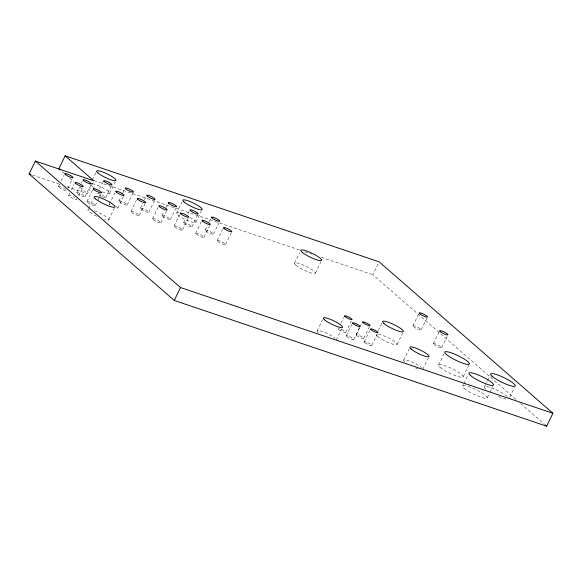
<?xml version="1.0" encoding="UTF-8"?>
<svg xmlns="http://www.w3.org/2000/svg" width="582" height="582" viewBox="0 0 582 582"><rect width="100%" height="100%" fill="white"/><g stroke="black" fill="none" stroke-linecap="round" stroke-linejoin="round"><path stroke-width="0.44" stroke-dasharray="2.91 2.18" d="M58.433 186.582L59.604 184.167M61.168 180.937L63.911 175.298M67.97 188.081L72.277 179.212M68.654 195.494L69.825 193.071M71.39 189.848L74.132 184.203M76.686 192.744L79.421 187.106M81.378 183.075L82.164 181.46M78.585 196.185L82.891 187.317M92.262 180.034L95.783 172.781M85.052 196.665L90.923 184.567M66.894 186.713L87.511 193.675L93.382 181.584M86.907 201.656L92.778 189.565M88.639 208.276L93.338 198.6M99.668 188.866L103.189 181.613M95.273 205.57L97.23 201.539M97.623 200.732L100.751 194.286M105.72 197.64L111.198 186.349M109.743 193.166L115.221 181.875M109.394 204.231L114.872 192.94M108.776 219.676L114.261 208.392M118.881 200.986L121.223 196.149M122.795 192.926L124.752 188.895M117.79 208.16L123.66 196.069M127.276 204.915L132.761 193.631M130.95 211.506L136.428 200.223M140.437 208.261L142.786 203.424M144.351 200.201L146.308 196.17M139.353 215.435L145.224 203.344M148.839 212.197L154.317 200.906M152.513 218.788L157.991 207.498M162 215.544L164.35 210.706M165.914 207.483L167.871 203.453M160.916 222.717L166.787 210.626M170.395 219.472L175.88 208.189M176.542 213.179L182.028 201.896M174.069 226.063L179.554 214.78M183.556 222.819L185.905 217.981M187.862 213.95L189.041 211.535M182.472 229.999L188.342 217.901M191.958 226.754L197.436 215.471M195.981 222.28L201.459 210.99M195.632 233.346L201.11 222.055M205.119 230.101L207.468 225.263M209.033 222.04L210.99 218.01M204.035 237.274L209.906 225.183M213.521 234.029L218.999 222.746M217.188 240.621L222.673 229.337M225.59 244.556L231.461 232.465M294.499 263.275L299.585 252.799M315.415 273.067L320.893 261.784M317.081 331.049L322.559 319.758M340.95 323.177L343.693 317.532M336.272 340.026L341.75 328.743M515.848 399.339L372.858 274.726L378.344 263.442M345.788 332.366L351.266 321.075M346.261 335.829L351.739 324.545M353.834 339.379L359.705 327.288M356.177 334.883L359.698 327.63M360.091 326.822L362.048 322.792M363.757 338.426L369.628 326.335M364.23 341.896L369.708 330.612M378.227 330.511L381.756 323.257M371.803 345.446L377.282 334.155M397.193 344.333L402.671 333.05M412.849 325.884L418.334 314.6M403.61 360.258L409.088 348.974M421.223 329.798L427.093 317.707M433.299 343.7L438.777 332.417M422.794 369.243L428.279 357.952M441.665 347.614L447.143 336.331M438.486 365.161L443.964 353.878M463.177 376.714L468.656 365.431M462.632 386.201L463.418 384.593M463.81 383.785L468.11 374.917M484.34 387.088L487.076 381.443M487.469 380.635L489.818 375.797M487.323 397.761L489.673 392.923M490.066 392.115L492.801 386.477M509.81 397.026L514.51 387.357M94.16 180.638L299.745 250.042M304.903 251.788L311.785 254.108M321.249 257.302L372.858 274.726M32.534 175.109L60.026 184.392M520.643 403.515L544.585 424.38M62.296 171.697L64.34 173.48M69.796 178.23L73.885 181.795M80.018 187.142L87.511 193.675M506.049 399.048A13.67 2.539 25.9 0 1 496.519 395.6M485.912 389.227A13.67 2.539 25.9 0 1 493.645 388.725A13.67 2.539 25.9 0 1 509.032 398.641M94.604 210.83A11.582 2.153 25.9 0 1 107.561 217.966A11.582 2.153 25.9 0 1 104.338 219.53M96.648 216.358A11.582 2.153 25.9 0 1 89.33 209.389M189.95 217.399A10.76 2.001 25.9 0 1 194.584 222.739A10.76 2.001 25.9 0 1 180.02 216.519A10.76 2.001 25.9 0 1 179.867 213.085M92.225 183.665A10.76 2.001 25.9 0 1 108.099 191.136A10.76 2.001 25.9 0 1 102.417 191.871M94.226 187.695A10.76 2.001 25.9 0 1 91.541 185.753M318.303 332.708A10.622 1.972 25.9 0 1 321.984 331.449A10.622 1.972 25.9 0 1 335.05 338.36M417.891 368.835A10.622 1.972 25.9 0 1 415.563 367.962M404.832 361.924A10.622 1.972 25.9 0 1 408.513 360.665A10.622 1.972 25.9 0 1 421.572 367.577M101.464 196.6A4.649 0.866 25.9 0 1 97.791 193.5A4.649 0.866 25.9 0 1 104.92 196.694A4.649 0.866 25.9 0 1 102.185 196.927M115.738 206.37A4.649 0.866 25.9 0 1 115.643 207.985M109.925 204.959A4.649 0.866 25.9 0 1 109.983 204.027M76.489 198.68A4.634 0.858 25.9 0 1 73.507 198.702A4.634 0.858 25.9 0 1 68.727 195.363A4.634 0.858 25.9 0 1 74.976 197.625M346.741 336.491A4.198 0.778 25.9 0 0 353.303 339.561A4.198 0.778 25.9 0 0 350.102 336.767A4.198 0.778 25.9 0 0 346.741 336.491M295.831 265.094A11.582 2.153 25.9 0 0 313.945 273.569A11.582 2.153 25.9 0 0 305.092 265.858A11.582 2.153 25.9 0 0 295.831 265.094M377.609 336.36A11.582 2.153 25.9 0 0 395.724 344.835A11.582 2.153 25.9 0 0 386.87 337.123A11.582 2.153 25.9 0 0 377.609 336.36M413.387 326.611A4.634 0.858 25.9 0 0 420.633 330.001A4.634 0.858 25.9 0 0 417.09 326.917A4.634 0.858 25.9 0 0 413.387 326.611M433.83 344.428A4.634 0.858 25.9 0 0 441.076 347.818A4.634 0.858 25.9 0 0 437.533 344.733A4.634 0.858 25.9 0 0 433.83 344.428M87.438 202.376A4.634 0.858 25.9 0 0 94.684 205.773A4.634 0.858 25.9 0 0 91.148 202.682A4.634 0.858 25.9 0 0 87.438 202.376M77.217 193.471A4.634 0.858 25.9 0 0 84.463 196.862A4.634 0.858 25.9 0 0 80.92 193.777A4.634 0.858 25.9 0 0 77.217 193.471M464.203 388.347A13.67 2.539 25.9 0 0 485.592 398.35A13.67 2.539 25.9 0 0 475.138 389.249A13.67 2.539 25.9 0 0 464.203 388.347M440.057 367.3A13.67 2.539 25.9 0 0 461.446 377.311A13.67 2.539 25.9 0 0 450.992 368.202A13.67 2.539 25.9 0 0 440.057 367.3M356.664 335.538A4.198 0.778 25.9 0 0 363.226 338.615A4.198 0.778 25.9 0 0 360.018 335.814A4.198 0.778 25.9 0 0 356.664 335.538M338.695 329.477A4.198 0.778 25.9 0 0 345.257 332.548A4.198 0.778 25.9 0 0 342.049 329.754A4.198 0.778 25.9 0 0 338.695 329.477M364.71 342.558A4.198 0.778 25.9 0 0 371.272 345.628A4.198 0.778 25.9 0 0 368.064 342.834A4.198 0.778 25.9 0 0 364.71 342.558M205.65 230.828A4.649 0.866 25.9 0 0 212.925 234.233A4.649 0.866 25.9 0 0 209.375 231.134A4.649 0.866 25.9 0 0 205.65 230.828M184.094 223.546A4.649 0.866 25.9 0 0 191.369 226.951A4.649 0.866 25.9 0 0 187.811 223.859A4.649 0.866 25.9 0 0 184.094 223.546M162.531 216.271A4.649 0.866 25.9 0 0 169.806 219.676A4.649 0.866 25.9 0 0 166.256 216.577A4.649 0.866 25.9 0 0 162.531 216.271M140.975 208.989A4.649 0.866 25.9 0 0 148.25 212.394A4.649 0.866 25.9 0 0 144.692 209.302A4.649 0.866 25.9 0 0 140.975 208.989M119.412 201.714A4.649 0.866 25.9 0 0 126.687 205.119A4.649 0.866 25.9 0 0 123.137 202.019A4.649 0.866 25.9 0 0 119.412 201.714M217.726 241.348A4.649 0.866 25.9 0 0 225.001 244.753A4.649 0.866 25.9 0 0 221.444 241.654A4.649 0.866 25.9 0 0 217.726 241.348M196.163 234.073A4.649 0.866 25.9 0 0 203.438 237.478A4.649 0.866 25.9 0 0 199.888 234.379A4.649 0.866 25.9 0 0 196.163 234.073M174.607 226.791A4.649 0.866 25.9 0 0 181.882 230.196A4.649 0.866 25.9 0 0 178.325 227.096A4.649 0.866 25.9 0 0 174.607 226.791M153.044 219.516A4.649 0.866 25.9 0 0 160.319 222.921A4.649 0.866 25.9 0 0 156.769 219.821A4.649 0.866 25.9 0 0 153.044 219.516M131.488 212.234A4.649 0.866 25.9 0 0 138.763 215.638A4.649 0.866 25.9 0 0 135.206 212.539A4.649 0.866 25.9 0 0 131.488 212.234M58.964 187.309A4.634 0.858 25.9 0 0 66.21 190.7A4.634 0.858 25.9 0 0 62.667 187.615A4.634 0.858 25.9 0 0 58.964 187.309"/><path stroke-width="0.87" d="M65.155 155.831L379.122 261.827L552.9 413.271L546.636 426.169L174.251 300.45L29.1 173.953L35.364 161.054L93.775 180.776L65.155 155.831L58.891 168.729L60.252 169.915M174.251 300.45L180.515 287.552L35.364 161.054M29.1 173.953L30.817 174.535M180.515 287.552L552.9 413.271M545.269 424.976L546.636 426.169M302.094 252.195A11.582 2.153 25.9 0 0 320.209 260.671A11.582 2.153 25.9 0 0 311.355 252.959A11.582 2.153 25.9 0 0 302.094 252.195M95.455 198.804A11.582 2.153 25.9 0 0 113.57 207.287A11.582 2.153 25.9 0 0 104.716 199.568A11.582 2.153 25.9 0 0 95.455 198.804M383.865 323.461A11.582 2.153 25.9 0 0 401.987 331.944A11.582 2.153 25.9 0 0 393.134 324.225A11.582 2.153 25.9 0 0 383.865 323.461M184.043 201.969A10.76 2.001 25.9 0 0 200.877 209.847A10.76 2.001 25.9 0 0 192.657 202.682A10.76 2.001 25.9 0 0 184.043 201.969M97.805 172.854A10.76 2.001 25.9 0 0 114.639 180.733A10.76 2.001 25.9 0 0 106.411 173.567A10.76 2.001 25.9 0 0 97.805 172.854M419.644 313.713A4.634 0.858 25.9 0 0 426.897 317.103A4.634 0.858 25.9 0 0 423.354 314.018A4.634 0.858 25.9 0 0 419.644 313.713M440.094 331.529A4.634 0.858 25.9 0 0 447.34 334.919A4.634 0.858 25.9 0 0 443.797 331.835A4.634 0.858 25.9 0 0 440.094 331.529M93.702 189.485A4.634 0.858 25.9 0 0 100.948 192.875A4.634 0.858 25.9 0 0 97.405 189.79A4.634 0.858 25.9 0 0 93.702 189.485M83.481 180.573A4.634 0.858 25.9 0 0 90.727 183.963A4.634 0.858 25.9 0 0 87.184 180.878A4.634 0.858 25.9 0 0 83.481 180.573M470.467 375.448A13.67 2.539 25.9 0 0 491.855 385.459A13.67 2.539 25.9 0 0 481.401 376.35A13.67 2.539 25.9 0 0 470.467 375.448M492.176 376.328A13.67 2.539 25.9 0 0 513.557 386.339A13.67 2.539 25.9 0 0 503.11 377.231A13.67 2.539 25.9 0 0 492.176 376.328M446.321 354.402A13.67 2.539 25.9 0 0 467.702 364.412A13.67 2.539 25.9 0 0 457.256 355.304A13.67 2.539 25.9 0 0 446.321 354.402M362.921 322.639A4.198 0.778 25.9 0 0 369.483 325.716A4.198 0.778 25.9 0 0 366.282 322.923A4.198 0.778 25.9 0 0 362.921 322.639M344.959 316.579A4.198 0.778 25.9 0 0 351.521 319.649A4.198 0.778 25.9 0 0 348.312 316.855A4.198 0.778 25.9 0 0 344.959 316.579M353.005 323.592A4.198 0.778 25.9 0 0 359.567 326.662A4.198 0.778 25.9 0 0 356.359 323.868A4.198 0.778 25.9 0 0 353.005 323.592M370.974 329.659A4.198 0.778 25.9 0 0 377.536 332.729A4.198 0.778 25.9 0 0 374.328 329.936A4.198 0.778 25.9 0 0 370.974 329.659M324.567 319.809A10.622 1.972 25.9 0 0 341.183 327.593A10.622 1.972 25.9 0 0 333.064 320.515A10.622 1.972 25.9 0 0 324.567 319.809M411.096 349.025A10.622 1.972 25.9 0 0 427.712 356.802A10.622 1.972 25.9 0 0 419.593 349.724A10.622 1.972 25.9 0 0 411.096 349.025M211.913 217.93A4.649 0.866 25.9 0 0 219.188 221.335A4.649 0.866 25.9 0 0 215.638 218.235A4.649 0.866 25.9 0 0 211.913 217.93M190.358 210.655A4.649 0.866 25.9 0 0 197.633 214.06A4.649 0.866 25.9 0 0 194.075 210.96A4.649 0.866 25.9 0 0 190.358 210.655M168.795 203.373A4.649 0.866 25.9 0 0 176.07 206.777A4.649 0.866 25.9 0 0 172.519 203.678A4.649 0.866 25.9 0 0 168.795 203.373M147.239 196.098A4.649 0.866 25.9 0 0 154.514 199.502A4.649 0.866 25.9 0 0 150.956 196.403A4.649 0.866 25.9 0 0 147.239 196.098M125.676 188.815A4.649 0.866 25.9 0 0 132.951 192.22A4.649 0.866 25.9 0 0 129.393 189.121A4.649 0.866 25.9 0 0 125.676 188.815M104.113 181.54A4.649 0.866 25.9 0 0 111.395 184.945A4.649 0.866 25.9 0 0 107.837 181.846A4.649 0.866 25.9 0 0 104.113 181.54M223.99 228.45A4.649 0.866 25.9 0 0 231.265 231.854A4.649 0.866 25.9 0 0 227.708 228.762A4.649 0.866 25.9 0 0 223.99 228.45M202.427 221.175A4.649 0.866 25.9 0 0 209.702 224.579A4.649 0.866 25.9 0 0 206.152 221.48A4.649 0.866 25.9 0 0 202.427 221.175M180.871 213.892A4.649 0.866 25.9 0 0 188.146 217.297A4.649 0.866 25.9 0 0 184.589 214.205A4.649 0.866 25.9 0 0 180.871 213.892M159.308 206.617A4.649 0.866 25.9 0 0 166.583 210.022A4.649 0.866 25.9 0 0 163.033 206.923A4.649 0.866 25.9 0 0 159.308 206.617M137.752 199.335A4.649 0.866 25.9 0 0 145.027 202.74A4.649 0.866 25.9 0 0 141.47 199.648A4.649 0.866 25.9 0 0 137.752 199.335M116.189 192.06A4.649 0.866 25.9 0 0 123.464 195.465A4.649 0.866 25.9 0 0 119.907 192.366A4.649 0.866 25.9 0 0 116.189 192.06M75.449 183.315A4.634 0.858 25.9 0 0 82.695 186.713A4.634 0.858 25.9 0 0 79.152 183.628A4.634 0.858 25.9 0 0 75.449 183.315M65.228 174.411A4.634 0.858 25.9 0 0 72.474 177.801A4.634 0.858 25.9 0 0 68.931 174.716A4.634 0.858 25.9 0 0 65.228 174.411"/></g></svg>
